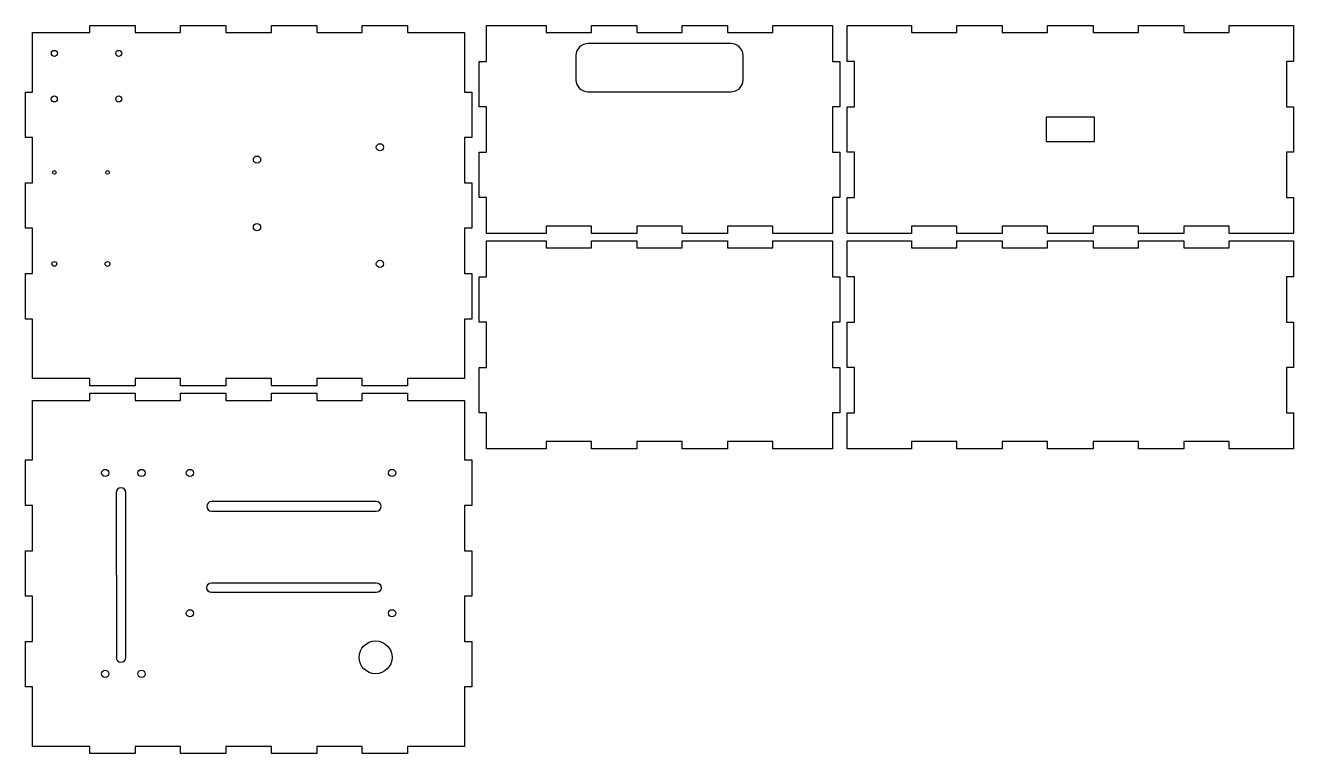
# Model space of a CAD drawing. Header units: millimetres. Extents: x -524 to 0, y -301 to 0.
import ezdxf

# ---------------------------------------------------------------- set-up
doc = ezdxf.new("R2010")
doc.units = ezdxf.units.MM
doc.layers.get('0').update_dxf_attribs({"linetype": 'CONTINUOUS'})

msp = doc.modelspace()

# ---------------------------------------------------------------- linework, layer by layer
for points in [[(-459.895, -146.02), (-478.645, -146.02), (-478.645, -149.02), (-497.395, -149.02), (-497.395, -146.02), (-521.02, -146.02), (-521.02, -121.395), (-524.02, -121.395), (-524.02, -102.645), (-521.02, -102.645), (-521.02, -83.895), (-524.02, -83.895), (-524.02, -65.145), (-521.02, -65.145), (-521.02, -46.395), (-524.02, -46.395), (-524.02, -27.645), (-521.02, -27.645), (-521.02, -3.02), (-497.395, -3.02), (-497.395, -0.02), (-478.645, -0.02), (-478.645, -3.02), (-459.895, -3.02), (-459.895, -0.02), (-441.145, -0.02), (-441.145, -3.02), (-422.395, -3.02), (-422.395, -0.02), (-403.645, -0.02), (-403.645, -3.02), (-384.895, -3.02), (-384.895, -0.02), (-366.145, -0.02), (-366.145, -3.02), (-342.52, -3.02), (-342.52, -27.645), (-339.52, -27.645), (-339.52, -46.395), (-342.52, -46.395), (-342.52, -65.145), (-339.52, -65.145), (-339.52, -83.895), (-342.52, -83.895), (-342.52, -102.645), (-339.52, -102.645), (-339.52, -121.395), (-342.52, -121.395), (-342.52, -146.02), (-366.145, -146.02), (-366.145, -149.02), (-384.895, -149.02), (-384.895, -146.02), (-403.645, -146.02), (-403.645, -149.02), (-422.395, -149.02), (-422.395, -146.02), (-441.145, -146.02), (-441.145, -149.02), (-459.895, -149.02)], [(-190.52, -86.02), (-215.145, -86.02), (-215.145, -83.02), (-233.895, -83.02), (-233.895, -86.02), (-252.645, -86.02), (-252.645, -83.02), (-271.395, -83.02), (-271.395, -86.02), (-290.145, -86.02), (-290.145, -83.02), (-308.895, -83.02), (-308.895, -86.02), (-333.52, -86.02), (-333.52, -71.145), (-336.52, -71.145), (-336.52, -52.395), (-333.52, -52.395), (-333.52, -33.645), (-336.52, -33.645), (-336.52, -14.895), (-333.52, -14.895), (-333.52, -0.02), (-308.895, -0.02), (-308.895, -3.02), (-290.145, -3.02), (-290.145, -0.02), (-271.395, -0.02), (-271.395, -3.02), (-252.645, -3.02), (-252.645, -0.02), (-233.895, -0.02), (-233.895, -3.02), (-215.145, -3.02), (-215.145, -0.02), (-190.52, -0.02), (-190.52, -14.895), (-187.52, -14.895), (-187.52, -33.645), (-190.52, -33.645), (-190.52, -52.395), (-187.52, -52.395), (-187.52, -71.145), (-190.52, -71.145)], [(-0.02, -86.02), (-26.645, -86.02), (-26.645, -83.02), (-45.395, -83.02), (-45.395, -86.02), (-64.145, -86.02), (-64.145, -83.02), (-82.895, -83.02), (-82.895, -86.02), (-101.645, -86.02), (-101.645, -83.02), (-120.395, -83.02), (-120.395, -86.02), (-139.145, -86.02), (-139.145, -83.02), (-157.895, -83.02), (-157.895, -86.02), (-184.52, -86.02), (-184.52, -71.145), (-181.52, -71.145), (-181.52, -52.395), (-184.52, -52.395), (-184.52, -33.645), (-181.52, -33.645), (-181.52, -14.895), (-184.52, -14.895), (-184.52, -0.02), (-157.895, -0.02), (-157.895, -3.02), (-139.145, -3.02), (-139.145, -0.02), (-120.395, -0.02), (-120.395, -3.02), (-101.645, -3.02), (-101.645, -0.02), (-82.895, -0.02), (-82.895, -3.02), (-64.145, -3.02), (-64.145, -0.02), (-45.395, -0.02), (-45.395, -3.02), (-26.645, -3.02), (-26.645, -0.02), (-0.02, -0.02), (-0.02, -14.895), (-3.02, -14.895), (-3.02, -33.645), (-0.02, -33.645), (-0.02, -52.395), (-3.02, -52.395), (-3.02, -71.145), (-0.02, -71.145)], [(-102.27, -38.02), (-102.27, -48.02), (-82.27, -48.02), (-82.27, -38.02)], [(-187.52, -141.395), (-187.52, -160.145), (-190.52, -160.145), (-190.52, -175.02), (-215.145, -175.02), (-215.145, -172.02), (-233.895, -172.02), (-233.895, -175.02), (-252.645, -175.02), (-252.645, -172.02), (-271.395, -172.02), (-271.395, -175.02), (-290.145, -175.02), (-290.145, -172.02), (-308.895, -172.02), (-308.895, -175.02), (-333.52, -175.02), (-333.52, -160.145), (-336.52, -160.145), (-336.52, -141.395), (-333.52, -141.395), (-333.52, -122.645), (-336.52, -122.645), (-336.52, -103.895), (-333.52, -103.895), (-333.52, -89.02), (-308.895, -89.02), (-308.895, -92.02), (-290.145, -92.02), (-290.145, -89.02), (-271.395, -89.02), (-271.395, -92.02), (-252.645, -92.02), (-252.645, -89.02), (-233.895, -89.02), (-233.895, -92.02), (-215.145, -92.02), (-215.145, -89.02), (-190.52, -89.02), (-190.52, -103.895), (-187.52, -103.895), (-187.52, -122.645), (-190.52, -122.645), (-190.52, -141.395)], [(-82.895, -89.02), (-82.895, -92.02), (-64.145, -92.02), (-64.145, -89.02), (-45.395, -89.02), (-45.395, -92.02), (-26.645, -92.02), (-26.645, -89.02), (-0.02, -89.02), (-0.02, -103.895), (-3.02, -103.895), (-3.02, -122.645), (-0.02, -122.645), (-0.02, -141.395), (-3.02, -141.395), (-3.02, -160.145), (-0.02, -160.145), (-0.02, -175.02), (-26.645, -175.02), (-26.645, -172.02), (-45.395, -172.02), (-45.395, -175.02), (-64.145, -175.02), (-64.145, -172.02), (-82.895, -172.02), (-82.895, -175.02), (-101.645, -175.02), (-101.645, -172.02), (-120.395, -172.02), (-120.395, -175.02), (-139.145, -175.02), (-139.145, -172.02), (-157.895, -172.02), (-157.895, -175.02), (-184.52, -175.02), (-184.52, -160.145), (-181.52, -160.145), (-181.52, -141.395), (-184.52, -141.395), (-184.52, -122.645), (-181.52, -122.645), (-181.52, -103.895), (-184.52, -103.895), (-184.52, -89.02), (-157.895, -89.02), (-157.895, -92.02), (-139.145, -92.02), (-139.145, -89.02), (-120.395, -89.02), (-120.395, -92.02), (-101.645, -92.02), (-101.645, -89.02)], [(-521.02, -198.395), (-524.02, -198.395), (-524.02, -179.645), (-521.02, -179.645), (-521.02, -155.02), (-497.395, -155.02), (-497.395, -152.02), (-478.645, -152.02), (-478.645, -155.02), (-459.895, -155.02), (-459.895, -152.02), (-441.145, -152.02), (-441.145, -155.02), (-422.395, -155.02), (-422.395, -152.02), (-403.645, -152.02), (-403.645, -155.02), (-384.895, -155.02), (-384.895, -152.02), (-366.145, -152.02), (-366.145, -155.02), (-342.52, -155.02), (-342.52, -179.645), (-339.52, -179.645), (-339.52, -198.395), (-342.52, -198.395), (-342.52, -217.145), (-339.52, -217.145), (-339.52, -235.895), (-342.52, -235.895), (-342.52, -254.645), (-339.52, -254.645), (-339.52, -273.395), (-342.52, -273.395), (-342.52, -298.02), (-366.145, -298.02), (-366.145, -301.02), (-384.895, -301.02), (-384.895, -298.02), (-403.645, -298.02), (-403.645, -301.02), (-422.395, -301.02), (-422.395, -298.02), (-441.145, -298.02), (-441.145, -301.02), (-459.895, -301.02), (-459.895, -298.02), (-478.645, -298.02), (-478.645, -301.02), (-497.395, -301.02), (-497.395, -298.02), (-521.02, -298.02), (-521.02, -273.395), (-524.02, -273.395), (-524.02, -254.645), (-521.02, -254.645), (-521.02, -235.895), (-524.02, -235.895), (-524.02, -217.145), (-521.02, -217.145)]]:
    msp.add_lwpolyline(points, close=True)
for points in [[(-291.52, -27.52), (-232.52, -27.52, 0.4142136), (-227.52, -22.52), (-227.52, -12.52, 0.4142136), (-232.52, -7.52), (-291.52, -7.52, 0.4142136), (-296.52, -12.52), (-296.52, -22.52, 0.4142136)], [(-482.54, -261.27), (-482.54, -193.14, 1), (-486.54, -193.14), (-486.395, -261.27), (-486.54, -261.27, 1)], [(-447.1, -200.85), (-379.02, -200.85, 1), (-379.02, -196.85), (-447.1, -196.85, 1)], [(-447.1, -234.44, -1), (-447.1, -230.44), (-379.02, -230.44, -1), (-379.02, -234.44)]]:
    msp.add_lwpolyline(points, format="xyb", close=True)
for centre, radius in [((-512.04, -11.6), 1.25), ((-485.42, -11.6), 1.25), ((-512.089, -30.42), 1.25), ((-485.42, -30.42), 1.25), ((-377.52, -50.42), 1.5), ((-428.32, -55.52), 1.5), ((-512.04, -60.79), 0.75), ((-490.07, -60.79), 0.75), ((-428.32, -83.42), 1.5), ((-512.04, -98.62), 1), ((-490.07, -98.62), 1), ((-377.52, -98.62), 1.5), ((-491.02, -185.02), 1.5), ((-476.02, -185.02), 1.5), ((-456.02, -185.02), 1.5), ((-372.52, -185.02), 1.5), ((-456.02, -243.02), 1.5), ((-372.52, -243.02), 1.5), ((-379.32, -261.22), 6.8), ((-491.02, -268.02), 1.5), ((-476.02, -268.02), 1.5)]:
    msp.add_circle(centre, radius)

doc.saveas('drawing.dxf')
